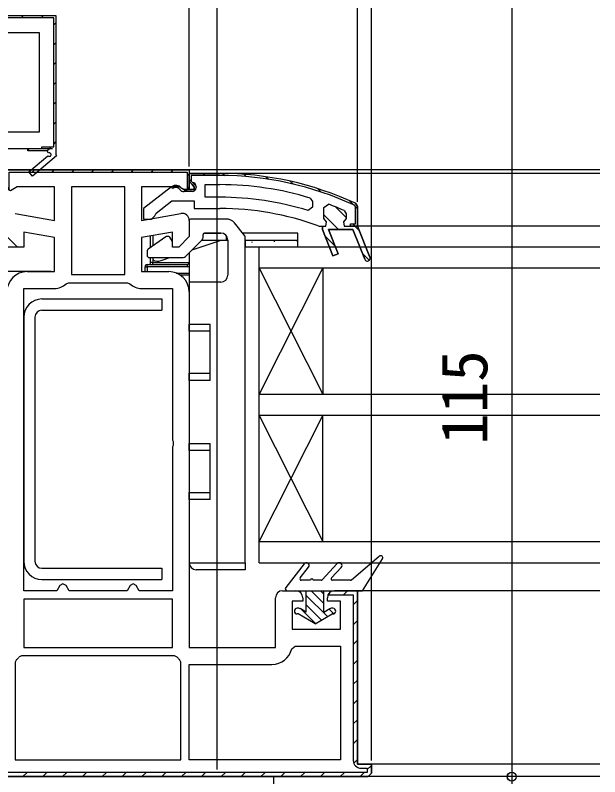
# Model space of a CAD drawing. Units: millimetres, scale not verified. Extents: x -526 to 524, y -783 to 779.
# Drawn here: x -86.5 to -3.2, y -445.7 to -337.2 of the extents above; entities that cross this region are included whole.
import ezdxf
from ezdxf.enums import TextEntityAlignment as Align

# ---------------------------------------------------------------- set-up
doc = ezdxf.new("R2010")
doc.units = ezdxf.units.MM
doc.header["$LTSCALE"] = 4
for name, color, linetype in [('0-3_YKK_11', 7, 'Continuous'), ('0-4_YKK_12', 2, 'Continuous'), ('0-5_YKK_13', 4, 'Continuous'), ('0-7_YKK_D', 6, 'Continuous')]:
    doc.layers.add(name, color=color, linetype=linetype)
doc.styles.add('ＭＳ ゴシック', font='')
doc.styles.get('ＭＳ ゴシック').set_extended_font_data('MS Gothic')

msp = doc.modelspace()

# ---------------------------------------------------------------- linework, layer by layer
at = {"layer": '0-3_YKK_11'}
for p, q in [((-85.655, -337.528), (-85.355, -337.228)), ((-82.826, -337.528), (-82.526, -337.228)), ((-81.034, -338.564), (-80.734, -338.264)), ((-81.034, -341.393), (-80.734, -341.093)), ((-81.034, -344.221), (-80.734, -343.921)), ((-81.034, -347.05), (-80.734, -346.75)), ((-81.034, -349.878), (-80.734, -349.578)), ((-81.034, -352.707), (-80.734, -352.407)), ((-81.727, -356.228), (-81.427, -355.928)), ((-81.034, -355.535), (-80.734, -355.235)), ((-84.734, -356.407), (-84.556, -356.228)), ((-81.234, -356.228), (-84.734, -356.228)), ((-81.234, -356.228), (-82.734, -356.228)), ((-82.027, -356.528), (-81.727, -356.228)), ((-84.103, -359.528), (-83.803, -359.228)), ((-81.275, -359.528), (-80.975, -359.228)), ((-78.446, -359.528), (-78.146, -359.228)), ((-75.618, -359.528), (-75.318, -359.228)), ((-72.789, -359.528), (-72.489, -359.228)), ((-69.961, -359.528), (-69.661, -359.228)), ((-67.132, -359.528), (-66.832, -359.228)), ((-64.304, -359.528), (-64.004, -359.228)), ((-62.034, -360.087), (-61.734, -359.787)), ((-59.75, -359.728), (-59.45, -360.028)), ((-56.919, -359.73), (-56.615, -360.034)), ((-53.967, -359.854), (-53.641, -360.18)), ((-50.792, -360.2), (-50.436, -360.557)), ((-63.704, -361.43), (-63.342, -361.792)), ((-61.735, -360.571), (-61.429, -360.877)), ((-61.284, -361.022), (-60.737, -361.569)), ((-47.327, -360.837), (-46.927, -361.236)), ((-64.067, -361.877), (-64.252, -361.641)), ((-61.335, -362.328), (-62.435, -362.328)), ((-60.735, -361.622), (-60.735, -361.728)), ((-43.452, -361.883), (-42.985, -362.35)), ((-38.916, -363.59), (-38.321, -364.186)), ((-40.801, -364.534), (-39.335, -366)), ((-38.035, -364.472), (-37.735, -364.772)), ((-42.535, -365.629), (-40.436, -367.728)), ((-38.408, -366.928), (-38.108, -367.228)), ((-38.108, -367.228), (-37.489, -367.847)), ((-42.385, -368.607), (-40.955, -370.037)), ((-37.049, -371.114), (-36.053, -372.111)), ((-48.434, -419.228), (-46.534, -419.228)), ((-39.751, -419.828), (-39.151, -419.228)), ((-38.334, -421.239), (-37.734, -420.639)), ((-38.334, -424.068), (-37.734, -423.468)), ((-38.334, -426.896), (-37.734, -426.296)), ((-38.334, -429.725), (-37.734, -429.125)), ((-38.334, -432.553), (-37.734, -431.953)), ((-38.334, -435.382), (-37.734, -434.782)), ((-38.334, -438.21), (-37.734, -437.61)), ((-38.334, -441.038), (-37.734, -440.438)), ((-38.269, -443.801), (-37.734, -443.267)), ((-85.45, -445.728), (-84.85, -445.128)), ((-82.622, -445.728), (-82.022, -445.128)), ((-79.793, -445.728), (-79.193, -445.128)), ((-76.965, -445.728), (-76.365, -445.128)), ((-74.136, -445.728), (-73.536, -445.128)), ((-71.308, -445.728), (-70.708, -445.128)), ((-68.48, -445.728), (-67.88, -445.128)), ((-65.651, -445.728), (-65.051, -445.128)), ((-62.823, -445.728), (-62.223, -445.128)), ((-59.994, -445.728), (-59.394, -445.128)), ((-57.166, -445.728), (-56.566, -445.128)), ((-54.337, -445.728), (-53.737, -445.128)), ((-51.509, -445.728), (-50.909, -445.128)), ((-48.681, -445.728), (-48.081, -445.128)), ((-45.852, -445.728), (-45.252, -445.128)), ((-43.024, -445.728), (-42.424, -445.128)), ((-40.195, -445.728), (-39.595, -445.128)), ((-37.367, -445.728), (-36.767, -445.128)), ((-36.334, -444.695), (-35.807, -444.168))]:
    msp.add_line(p, q, dxfattribs=at)
for points in [[(-122.734, -337.228), (-80.734, -337.228), (-80.734, -357.094), (-80.657, -357.228), (-84.075, -360.133), (-84.593, -359.523), (-81.874, -357.212)], [(-82.734, -356.228), (-82.734, -355.928), (-81.034, -355.928), (-81.034, -337.528), (-122.434, -337.528), (-122.434, -340.086), (-122.734, -339.628)], [(-81.808, -356.834), (-81.985, -356.528), (-84.734, -356.528), (-84.734, -356.228), (-103.734, -356.228)], [(-86.561, -365.443), (-80.934, -366.435), (-80.934, -361.628), (-86.291, -361.628), (-87.219, -362.208), (-87.734, -361.922), (-87.734, -359.228), (-61.734, -359.228), (-61.734, -361.922), (-62.25, -362.208), (-63.178, -361.628), (-68.534, -361.628), (-68.534, -366.435), (-62.908, -365.443)], [(-62.234, -359.228), (-87.734, -359.228), (-87.734, -361.628), (-87.434, -362.086), (-87.434, -359.528), (-62.034, -359.528), (-62.034, -362.086), (-61.734, -361.628), (-61.734, -359.728)], [(-62.835, -361.828), (-62.435, -362.028), (-61.035, -362.028), (-61.035, -361.622), (-61.297, -361.324), (-61.735, -360.828), (-61.735, -359.728), (-57.368, -359.728)], [(-57.368, -359.728), (-61.735, -359.728), (-61.735, -360.828), (-61.297, -361.324), (-61.035, -361.622), (-61.035, -362.028), (-62.435, -362.028), (-62.835, -361.828)], [(-57.368, -360.028), (-61.435, -360.028), (-61.435, -360.828), (-61.26, -361.026)], [(-57.368, -363.128), (-59.435, -363.128), (-59.435, -361.328), (-57.368, -361.328)], [(-64.252, -361.641), (-68.235, -364.753), (-68.235, -366.228), (-67.134, -366.228), (-66.634, -365.752), (-66.443, -365.383), (-64.196, -363.628), (-61.035, -363.628), (-61.035, -364.728), (-57.368, -364.728)], [(-44.49, -363.236), (-44.135, -363.715), (-44.135, -364.551), (-44.783, -365.029)], [(-36.707, -371.976), (-38.397, -367.728), (-41.874, -367.728), (-40.5, -371.18), (-41.244, -371.476), (-42.735, -367.728), (-42.735, -367.228), (-42.235, -367.228), (-42.16, -366.637), (-42.535, -366.153), (-42.535, -366.128), (-42.535, -364.592), (-41.86, -364.124)], [(-39.635, -365.022), (-39.335, -365.481), (-39.335, -366.153), (-39.71, -366.637), (-39.635, -367.228), (-37.735, -367.228), (-38.735, -367.228), (-38.735, -366.928), (-38.035, -366.928), (-38.035, -364.446), (-38.151, -364.264)], [(-84.834, -373.728), (-80.934, -373.728), (-80.934, -368.872), (-85.334, -368.096), (-85.334, -370.228), (-86.234, -370.228), (-87.734, -368.728), (-87.734, -366.428)], [(-61.734, -366.428), (-61.734, -368.728), (-63.234, -370.228), (-64.134, -370.228), (-64.134, -368.096), (-68.534, -368.872), (-68.534, -373.728), (-64.634, -373.728)], [(-43.352, -367.198), (-43.181, -367.228), (-42.735, -367.228), (-42.735, -367.728), (-41.244, -371.476), (-40.5, -371.18), (-41.874, -367.728), (-38.397, -367.728), (-36.707, -371.976)], [(-79.279, -375.466), (-78.934, -375.328), (-70.534, -375.328), (-70.19, -375.466)], [(-85.334, -419.228), (-85.334, -376.128), (-80.934, -376.128)], [(-68.534, -376.128), (-64.134, -376.128), (-64.134, -397.77), (-64.014, -397.953), (-64.014, -398.503), (-64.134, -398.686), (-64.134, -419.228), (-68.868, -419.228), (-69.301, -418.478), (-69.734, -418.228), (-70.167, -418.478), (-70.6, -419.228), (-78.868, -419.228), (-79.301, -418.478), (-79.734, -418.228), (-80.167, -418.478), (-80.6, -419.228), (-85.334, -419.228)], [(-61.734, -376.628), (-61.734, -427.328), (-49.434, -427.328), (-49.434, -420.228)], [(-41.951, -419.828), (-38.334, -419.828), (-38.334, -443.428)], [(-45.534, -420.228), (-45.534, -420.728), (-47.034, -420.728), (-47.034, -424.728), (-40.134, -424.728), (-40.134, -420.728), (-42.034, -420.728), (-42.034, -420.228)], [(-47.116, -427.51), (-46.63, -427.128), (-40.134, -427.128), (-40.134, -443.328)], [(-63.445, -428.704), (-63.827, -428.528), (-85.642, -428.528), (-86.023, -428.704)], [(-86.534, -443.328), (-62.934, -443.328), (-62.934, -429.42), (-63.111, -429.039)], [(-86.358, -429.039), (-86.534, -429.42), (-86.534, -443.328)], [(-40.134, -443.328), (-61.734, -443.328), (-61.734, -429.728), (-49.934, -429.728)], [(-37.234, -444.528), (-36.334, -444.528), (-36.334, -445.128), (-113.134, -445.128), (-113.134, -444.528), (-112.234, -444.528)], [(-113.734, -445.728), (-36.234, -445.728), (-113.734, -445.728)]]:
    msp.add_lwpolyline(points, dxfattribs=at)
for points in [[(-83.134, -353.828), (-104.734, -353.828), (-104.734, -339.628), (-83.134, -339.628)], [(-78.534, -361.628), (-78.534, -374.128), (-70.934, -374.128), (-70.934, -361.628)], [(-38.025, -363.992), (-37.735, -364.446), (-37.735, -367.228), (-35.963, -371.68), (-37.735, -367.228), (-37.735, -364.446)], [(-41.034, -419.228), (-37.734, -419.228), (-37.734, -443.928), (-35.734, -443.928), (-35.734, -445.228), (-36.234, -445.728), (-35.734, -445.228), (-35.734, -443.928), (-37.734, -443.928), (-37.734, -419.228)], [(-64.134, -420.428), (-85.334, -420.428), (-85.334, -427.328), (-64.134, -427.328)]]:
    msp.add_lwpolyline(points, close=True, dxfattribs=at)
for centre, radius, start, end in [((-81.683, -357.05), 0.25, 220.35701, 120), ((-57.368, -405.728), 46, 65.13402, 89.99999), ((-57.368, -405.728), 46, 65.13402, 89.99999), ((-57.368, -405.728), 45.7, 65.13402, 89.99999), ((-63.635, -362.428), 1, 36.86989, 128.08672), ((-63.635, -362.428), 1, 36.86989, 128.08672), ((-61.335, -361.622), 0.6, 0.00002, 82.81923), ((-57.368, -405.728), 44.4, 73.13981, 90.00001), ((-63.635, -362.428), 0.7, 36.86987, 128.0867), ((-62.435, -361.528), 0.8, 216.8699, 269.99999), ((-61.335, -361.728), 0.6, 270.00001, 359.99999), ((-57.368, -405.728), 42.6, 72.81723, 90.00001), ((-57.368, -405.728), 41, 70.01112, 90.00001), ((-57.367, -405.728), 44.4, 66.46078, 69.55779), ((-62.734, -366.428), 1, 360, 99.99998), ((-36.335, -371.828), 0.4, 201.69939, 21.69941), ((-36.335, -371.828), 0.4, 201.69939, 21.69941), ((-84.834, -376.628), 2.9, 90.00001, 179.99999), ((-64.634, -376.628), 2.9, 0.00001, 89.99999), ((-80.934, -373.728), 2.4, 270, 313.60283), ((-68.534, -373.728), 2.4, 226.39717, 270), ((-48.434, -420.228), 1, 90.00001, 179.99999), ((-46.534, -420.228), 1, 0.00001, 89.99999), ((-41.034, -420.228), 1, 90.00001, 179.99999), ((-41.034, -420.228), 1, 90.00002, 156.42181), ((-49.934, -426.828), 2.9, 270.00001, 346.39104), ((-88.234, -426.828), 2.9, 310.32022, 319.67978), ((-61.234, -426.828), 2.9, 220.32022, 229.67978), ((-37.234, -443.428), 1.1, 180.00001, 269.99999)]:
    msp.add_arc(centre, radius, start, end, dxfattribs=at)
at = {"layer": '0-4_YKK_12'}
for p, q in [((-3.181, -359.228), (-62.181, -359.228)), ((-3.181, -359.728), (-60.341, -359.728)), ((-3.181, -367.228), (-37.681, -367.228)), ((-85.534, -370.228), (-104.734, -370.228)), ((-51.734, -415.228), (-51.734, -370.229)), ((-3.181, -370.229), (-51.734, -370.229)), ((-51.734, -391.228), (-42.681, -373.219)), ((-51.734, -373.228), (-42.681, -391.219)), ((-3.181, -373.228), (-51.734, -373.228)), ((-42.681, -373.219), (-42.681, -391.219)), ((-81.434, -373.728), (-104.734, -373.728)), ((-3.181, -391.228), (-51.734, -391.228)), ((-51.734, -412.228), (-42.681, -394.228)), ((-51.734, -394.228), (-42.681, -412.228)), ((-3.181, -394.228), (-51.734, -394.228)), ((-42.681, -412.228), (-42.681, -394.228)), ((-51.734, -412.228), (-3.181, -412.228)), ((-51.734, -415.228), (-3.181, -415.228)), ((-3.181, -419.228), (-38.181, -419.228)), ((-3.181, -443.928), (-36.181, -443.928)), ((-3.181, -445.728), (-36.181, -445.728))]:
    msp.add_line(p, q, dxfattribs=at)
at = {"layer": '0-5_YKK_13'}
for p, q in [((-61.755, -366.228), (-61.734, -366.228)), ((-61.734, -366.428), (-61.734, -366.228)), ((-61.734, -366.428), (-61.734, -368.021)), ((-56.455, -366.228), (-61.534, -366.228)), ((-53.8, -368.646), (-55.284, -366.791)), ((-65.086, -368.764), (-67.606, -370.529)), ((-67.234, -370.268), (-67.234, -368.643)), ((-66.934, -368.59), (-66.934, -370.058)), ((-64.65, -368.728), (-64.971, -368.728)), ((-64.134, -369.421), (-64.477, -368.828)), ((-59.734, -368.849), (-59.734, -368.428)), ((-59.534, -368.228), (-57.234, -368.228)), ((-57.334, -368.228), (-59.534, -368.228)), ((-57.234, -368.228), (-57.334, -368.228)), ((-56.484, -368.566), (-56.484, -369.228)), ((-46.534, -368.228), (-54.134, -368.228)), ((-53.734, -415.228), (-53.734, -368.833)), ((-62.26, -371.581), (-59.881, -369.203)), ((-59.906, -369.228), (-56.234, -369.228)), ((-56.234, -370.229), (-56.235, -370.229)), ((-56.234, -369.228), (-56.234, -374.228)), ((-53.734, -369.228), (-46.534, -369.228)), ((-53.734, -369.228), (-53.734, -370.229)), ((-46.235, -370.229), (-53.734, -370.229)), ((-52.781, -369.497), (-52.781, -369.597)), ((-49.606, -369.397), (-49.606, -369.497)), ((-48.018, -370.191), (-48.018, -370.229)), ((-46.534, -369.228), (-46.234, -369.228)), ((-46.431, -369.297), (-46.431, -369.397)), ((-46.235, -370.229), (-46.234, -369.228)), ((-67.734, -370.775), (-67.734, -371.428)), ((-61.734, -371.056), (-61.734, -375.228)), ((-67.434, -371.728), (-62.613, -371.728)), ((-67.234, -372.428), (-67.234, -371.728)), ((-66.934, -371.728), (-66.934, -372.428)), ((-65.751, -372.148), (-64.517, -371.728)), ((-68.034, -373.728), (-68.034, -373.028)), ((-67.734, -372.728), (-62.034, -372.728)), ((-67.734, -373.028), (-67.734, -372.728)), ((-62.034, -373.028), (-67.734, -373.028)), ((-66.934, -372.428), (-67.234, -372.428)), ((-62.034, -372.728), (-62.034, -373.028)), ((-63.576, -373.928), (-61.734, -373.928)), ((-61.734, -374.228), (-63.007, -374.228)), ((-61.734, -375.228), (-61.734, -381.228)), ((-57.234, -375.228), (-61.734, -375.228)), ((-82.734, -377.628), (-65.634, -377.628)), ((-65.634, -377.628), (-65.634, -379.228)), ((-82.734, -379.228), (-65.634, -379.228)), ((-85.334, -380.228), (-85.334, -415.028)), ((-83.734, -380.228), (-83.734, -415.028)), ((-61.734, -381.228), (-58.734, -381.228)), ((-58.734, -389.228), (-58.734, -381.228)), ((-61.734, -388.228), (-58.734, -388.228)), ((-61.734, -389.228), (-61.734, -388.228)), ((-61.734, -389.228), (-61.734, -398.228)), ((-58.734, -389.228), (-61.734, -389.228)), ((-61.734, -398.228), (-58.734, -398.228)), ((-58.734, -406.228), (-58.734, -398.228)), ((-61.734, -405.228), (-58.734, -405.228)), ((-61.734, -406.228), (-61.734, -405.228)), ((-61.734, -406.228), (-61.734, -415.228)), ((-58.734, -406.228), (-61.734, -406.228)), ((-38.578, -417.68), (-34.629, -414.3)), ((-37.034, -419.228), (-34.18, -414.687)), ((-61.734, -415.228), (-53.734, -415.228)), ((-53.734, -415.228), (-53.734, -416.228)), ((-45.35, -415.382), (-47.971, -418.743)), ((-42.775, -417.664), (-40.627, -415.355)), ((-82.734, -416.028), (-65.634, -416.028)), ((-65.634, -416.028), (-65.634, -417.628)), ((-53.734, -416.228), (-60.734, -416.228)), ((-45.907, -417.405), (-44.718, -415.873)), ((-41.429, -417.392), (-40.042, -415.9)), ((-82.734, -417.628), (-65.634, -417.628)), ((-44.457, -417.728), (-45.749, -417.728)), ((-42.922, -417.728), (-44.057, -417.728)), ((-38.708, -417.728), (-41.283, -417.728)), ((-47.734, -419.228), (-37.034, -419.228)), ((-45.034, -422.282), (-45.034, -419.228)), ((-42.022, -422.91), (-45.034, -419.898)), ((-42.534, -421.051), (-44.357, -419.228)), ((-42.534, -419.704), (-43.01, -419.228)), ((-42.534, -422.282), (-42.534, -419.228)), ((-42.876, -423.403), (-45.034, -421.245)), ((-46.469, -422.505), (-46.711, -422.262)), ((-46.102, -421.728), (-46.334, -421.728)), ((-45.034, -422.282), (-45.902, -421.781)), ((-43.73, -423.896), (-45.767, -421.859)), ((-42.534, -422.282), (-41.667, -421.781)), ((-41.086, -422.499), (-41.754, -421.832)), ((-41.234, -421.728), (-41.467, -421.728)), ((-46.209, -422.528), (-46.334, -422.528)), ((-43.784, -423.928), (-46.209, -422.528)), ((-43.784, -423.928), (-41.36, -422.528)), ((-41.234, -422.528), (-41.36, -422.528)), ((-49.734, -445.728), (-49.734, -459.714))]:
    msp.add_line(p, q, dxfattribs=at)
for points in [[(-46.234, -369.228), (-46.234, -368.228), (-46.534, -368.228)], [(-61.317, -370.639), (-57.169, -369.228), (-56.234, -369.228)], [(-68.034, -373.028), (-67.734, -373.028), (-67.734, -373.728)], [(-66.934, -372.728), (-66.934, -372.428), (-61.734, -372.428)], [(-58.734, -382.228), (-61.734, -382.228), (-61.734, -381.228)], [(-58.734, -399.228), (-61.734, -399.228), (-61.734, -398.228)], [(-88.181, -445.728), (-59.734, -445.728), (-49.734, -445.728), (-49.754, -445.748)]]:
    msp.add_lwpolyline(points, dxfattribs=at)
for centre, radius, start, end in [((-61.534, -366.428), 0.2, 90, 180), ((-56.455, -367.728), 1.5, 38.65981, 90), ((-64.971, -368.928), 0.2, 90, 125), ((-64.65, -368.928), 0.2, 30, 90), ((-60.234, -368.849), 0.5, 315, 0), ((-59.534, -368.428), 0.2, 90, 180), ((-57.234, -369.228), 1, 0, 90), ((-54.034, -368.833), 0.3, 0, 38.65981), ((-67.434, -370.775), 0.3, 125, 180), ((-67.434, -371.428), 0.3, 180, 270), ((-66.234, -370.728), 1.5, 221.81031, 228.18969), ((-66.234, -370.728), 1.5, 242.18186, 288.79043), ((-62.613, -371.228), 0.5, 270, 315), ((-67.734, -373.028), 0.3, 90, 180), ((-67.534, -372.428), 0.3, 270, 0), ((-62.034, -372.428), 0.3, 270, 0), ((-62.034, -372.428), 0.6, 270, 300), ((-57.234, -374.228), 1, 270, 0), ((-82.734, -380.228), 2.6, 90, 180), ((-82.734, -380.228), 1, 90, 180), ((-34.434, -414.528), 0.3, 327.84718, 130.56105), ((-82.734, -415.028), 2.6, 180, 270), ((-82.734, -415.028), 1, 180, 270), ((-60.734, -415.228), 1, 180, 270), ((-45.034, -415.628), 0.4, 322.18768, 142.05449), ((-40.334, -415.628), 0.4, 317.0674, 137.0674), ((-45.749, -417.528), 0.2, 142.18768, 270), ((-44.257, -417.728), 0.2, 0, 180), ((-42.922, -417.528), 0.2, 270, 317.0674), ((-41.283, -417.528), 0.2, 137.0674, 270), ((-38.708, -417.528), 0.2, 270, 310.56105), ((-47.734, -418.928), 0.3, 142.05449, 270), ((-46.334, -422.128), 0.4, 90, 270), ((-46.102, -422.128), 0.4, 60, 90), ((-41.467, -422.128), 0.4, 90, 120), ((-41.234, -422.128), 0.4, 270, 90)]:
    msp.add_arc(centre, radius, start, end, dxfattribs=at)
at = {"layer": '0-7_YKK_D'}
for p, q in [((-57.734, -444.728), (-57.734, -199.728)), ((-61.734, -358.726), (-61.734, -219.728)), ((-61.734, -358.726), (-61.734, -219.728)), ((-37.735, -363.446), (-37.735, -219.728)), ((-37.735, -363.782), (-37.735, -219.728)), ((-35.734, -443.428), (-35.734, -219.728)), ((-15.734, -330.728), (-15.734, -445.728)), ((-11.291, -445.728), (-16.734, -445.728)), ((-14.071, -445.728), (-16.722, -445.727)), ((-15.722, -445.727), (-15.725, -460.726))]:
    msp.add_line(p, q, dxfattribs=at)
for centre in [(-15.734, -445.728), (-15.722, -445.727)]:
    msp.add_circle(centre, 0.637, dxfattribs=at)

# ---------------------------------------------------------------- texts
at = {"layer": '0-7_YKK_D', "style": 'ＭＳ ゴシック'}
msp.add_text('115', height=6.598, rotation=90, dxfattribs=at).set_placement((-17.234, -398.404), align=Align.BOTTOM_LEFT)

doc.saveas('drawing.dxf')
